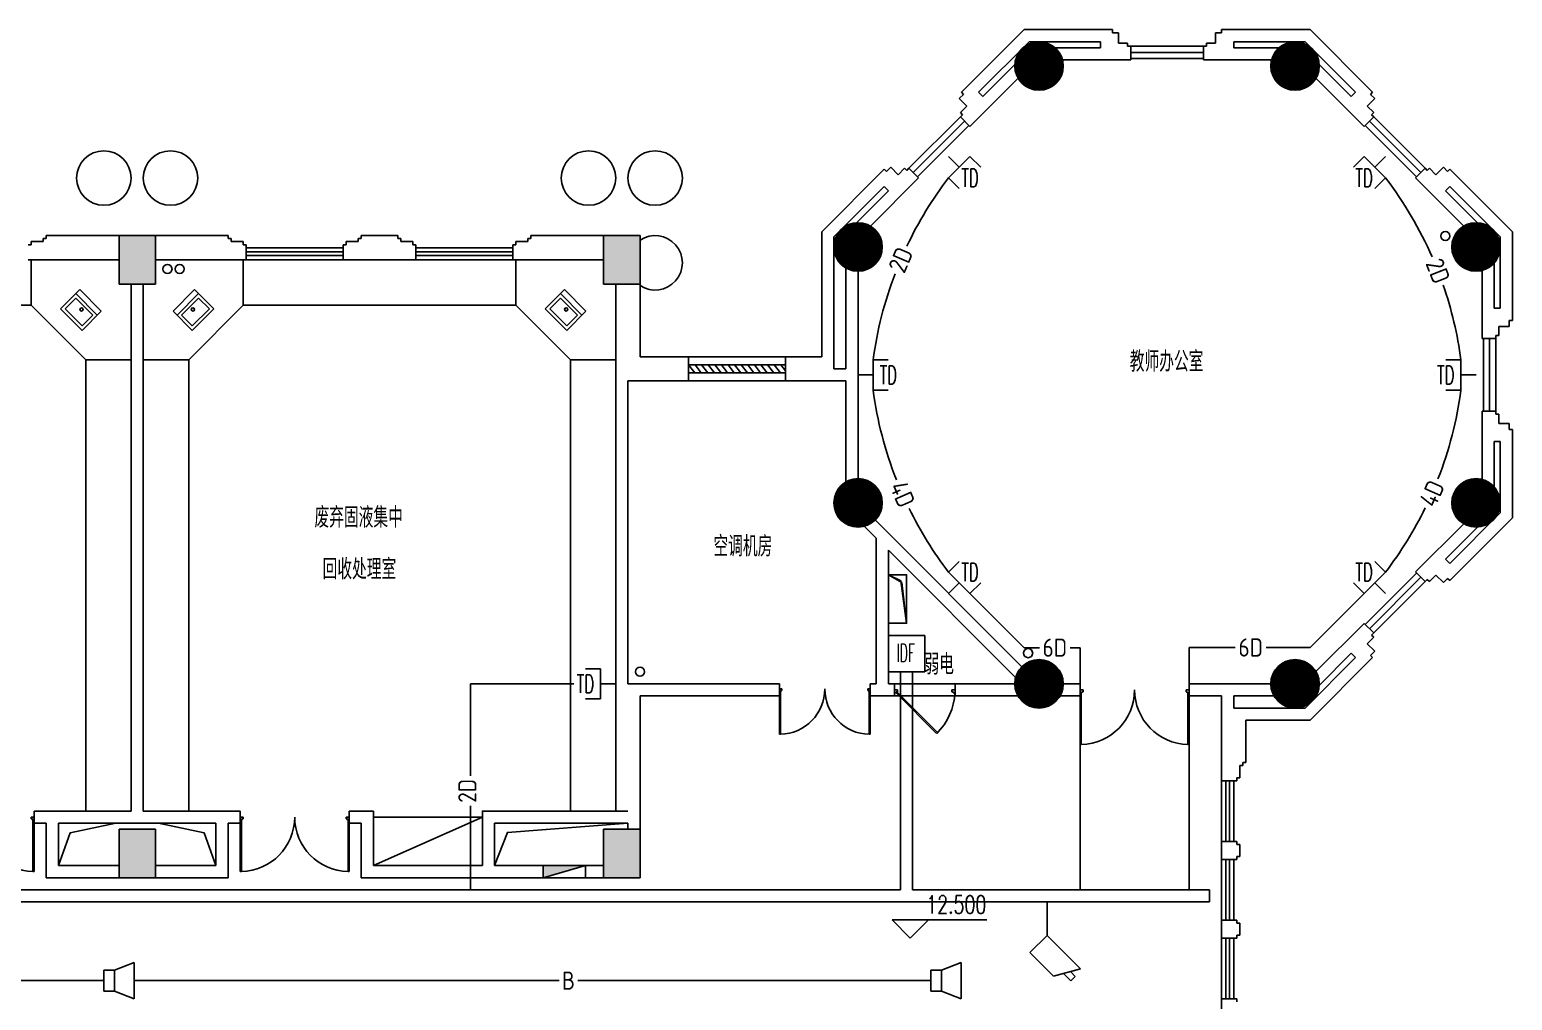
# Model space of a CAD drawing. Extents: x 190999 to 834799, y -200814 to 215286.
# Drawn here: x 618010 to 642484, y 9461 to 25486 of the extents above; entities that cross this region are included whole.
import ezdxf
from ezdxf.enums import TextEntityAlignment as Align

# ---------------------------------------------------------------- set-up
doc = ezdxf.new("R2010")
doc.units = 0
doc.header["$LTSCALE"] = 1000
doc.header["$MEASUREMENT"] = 0
for name, color, linetype in [('00-EQUIP', 3, 'Continuous'), ('00-SIG_TEXT', 7, 'Continuous'), ('00-WIRE-4', 6, 'Continuous'), ('A-墙线', 2, 'Continuous'), ('A-外包装修', 250, 'Continuous'), ('A-外窗', 145, 'Continuous'), ('A-家具', 250, 'Continuous'), ('A-门', 167, 'Continuous'), ('COLUMN', 2, 'Continuous'), ('DIM_ELEV', 3, 'Continuous'), ('EQUIP_消火栓', 6, 'Continuous'), ('PUB_HATCH', 250, 'Continuous'), ('PUB_TEXT', 7, 'Continuous'), ('WALL', 4, 'Continuous'), ('WINDOW', 7, 'Continuous'), ('房间名称', 7, 'Continuous'), ('桥架', 1, 'Continuous'), ('洞口线', 177, 'Continuous'), ('电井开洞', 6, 'Continuous'), ('雨水管', 3, 'Continuous')]:
    doc.layers.add(name, color=color, linetype=linetype)
doc.styles.add('-GBCBIGGBENOR', font='GBENOR.shx', dxfattribs={"bigfont": 'GBCBIG.shx'})
doc.styles.add('_COMPLEX', font='COMPLEX.shx', dxfattribs={"width": 0.5})
doc.styles.add('_TCH_DIM', font='SIMPLEX', dxfattribs={"bigfont": 'GBCBIG'})
doc.styles.get("Standard").update_dxf_attribs({"font": 'simhei.ttf'})
doc.styles.add('zz-1', font='arial.ttf', dxfattribs={"width": 0.8})

# ---------------------------------------------------------------- blocks, each defined once
blk = doc.blocks.new('m1800')
at = {"layer": 'A-墙线'}
for p, q in [((-900, -100), (-900, 100)), ((900, -100), (900, 100))]:
    blk.add_line(p, q, dxfattribs=at)
at = {"layer": 'A-门'}
for p, q in [((-900, 900), (-900, 0)), ((-900, 900), (-880, 900)), ((-880, 900), (-880, 50)), ((880, 900), (880, 50)), ((900, 900), (880, 900)), ((900, 900), (900, 0)), ((-900, 50), (-870, 50)), ((-900, 0), (-850, 0)), ((-870, 50), (-870, 30)), ((-870, 30), (-850, 30)), ((-850, 30), (-850, 0)), ((850, 30), (850, 0)), ((870, 30), (850, 30)), ((900, 0), (850, 0)), ((870, 50), (870, 30)), ((900, 50), (870, 50))]:
    blk.add_line(p, q, dxfattribs=at)
for centre, start, end in [((-900, 0), 0, 88.7267), ((900, 0), 91.2733, 180)]:
    blk.add_arc(centre, 900, start, end, dxfattribs=at)
blk = doc.blocks.new('$TwtSys$00000434')
for p, q in [((-0.5, 0.5), (-0.5, -0.5)), ((-0.5, -0.5), (0.5, 0.5)), ((0.5, 0.5), (-0.5, 0.5)), ((0.5, -0.5), (0.5, 0.5)), ((-0.5, -0.5), (0.5, -0.5))]:
    blk.add_line(p, q)
blk.add_solid([(0.5, -0.5), (0.5, 0.5), (-0.5, -0.5)])
blk = doc.blocks.new('bfm01')
at = {"layer": 'A-墙线'}
for p, q in [((-200, 0), (0, 0)), ((-200, -1000), (0, -1000))]:
    blk.add_line(p, q, dxfattribs=at)
at = {"layer": 'A-门'}
for p, q in [((-200, -1000), (-200, 0)), ((-100, 0), (-100, -50)), ((-70, -50), (-100, -50)), ((-50, -30), (-70, -30)), ((-70, -30), (-70, -50)), ((-64, -44), (-50, -30)), ((-64, -44), (603, -711)), ((-50, 0), (-50, -30)), ((-50, -30), (617, -697)), ((0, 0), (0, -1000)), ((-70, -950), (-100, -950)), ((-100, -1000), (-100, -950)), ((-70, -970), (-70, -950)), ((-50, -970), (-70, -970)), ((-50, -1000), (-50, -970)), ((-50, -1000), (-100, -1000))]:
    blk.add_line(p, q, dxfattribs=at)
blk.add_arc((-100, 0), 1000, 272.866, 315.8103, dxfattribs=at)
blk = doc.blocks.new('$WINLIB2D$00000039')
at = {"color": 0}
for p, q in [((0.5, 0.5), (-0.5, 0.5)), ((-0.5, 0.167), (0.5, 0.167)), ((-0.384, -0.167), (-0.448, 0.167)), ((-0.316, -0.167), (-0.38, 0.167)), ((-0.248, -0.167), (-0.312, 0.167)), ((-0.18, -0.167), (-0.244, 0.167)), ((-0.112, -0.167), (-0.176, 0.167)), ((-0.044, -0.167), (-0.108, 0.167)), ((0.024, -0.167), (-0.04, 0.167)), ((0.092, -0.167), (0.028, 0.167)), ((0.16, -0.167), (0.096, 0.167)), ((0.228, -0.167), (0.164, 0.167)), ((0.296, -0.167), (0.232, 0.167)), ((0.364, -0.167), (0.3, 0.167)), ((0.432, -0.167), (0.368, 0.167)), ((0.5, -0.167), (0.436, 0.167)), ((-0.452, -0.167), (-0.5, 0.084)), ((-0.5, -0.167), (0.5, -0.167)), ((0.5, -0.5), (-0.5, -0.5))]:
    blk.add_line(p, q, dxfattribs=at)
blk = doc.blocks.new('_YZH')
blk.add_circle((0, 0), 0.5)
at = {"layer": 'PUB_HATCH', "const_width": 0.5}
blk.add_lwpolyline([(-0.25, 0, 1), (0.25, 0, 1)], format="xyb", close=True, dxfattribs=at)
blk = doc.blocks.new('$plan$00001609')
at = {"linetype": 'Continuous'}
for p, q in [((0, -251), (0, 251)), ((0, 251), (450, 251)), ((93, -251), (93, 251)), ((450, 251), (450, -251)), ((146, -199), (146, 199)), ((146, 199), (397, 199)), ((397, 199), (397, -199)), ((146, -199), (397, -199)), ((0, -251), (450, -251))]:
    blk.add_line(p, q, dxfattribs=at)
blk.add_line((238, 2), (238, 0))
blk.add_arc((212, 0), 26, 4.716, 0, dxfattribs=at)
at = {"style": 'zz-1'}
for tag in ['YSIZE', 'XSIZE']:
    blk.add_attdef(tag, (0, 0), '', height=0.5, dxfattribs=at)
blk = doc.blocks.new('_LINKPT1')
at = {"color": 0}
blk.add_line((0, 0), (0, 0), dxfattribs=at)
blk = doc.blocks.new('IO37IMB6')
for p, q in [((-0.5, 0.499), (-0.5, 0.999)), ((0.5, 0.999), (0.5, 0.499)), ((0.5, 0.499), (-0.5, 0.499)), ((0, 0.5), (0, 0))]:
    blk.add_line(p, q)
at = {"xscale": 0.002, "yscale": 0.002, "zscale": 0.002}
for p in [(0, 1.384), (-0.5, 0.499), (0.5, 0.499), (0, 0)]:
    blk.add_blockref('_LINKPT1', p, dxfattribs=at)
at = {"style": '_COMPLEX', "width": 0.6, "flags": 8}
blk.add_attdef('$TEXT$', text='', height=0.6, dxfattribs=at).set_placement((0, 1), align=Align.MIDDLE_CENTER)
at = {"flags": 9}
blk.add_attdef('A', (0, 0), '', height=0.00002, dxfattribs=at)
blk = doc.blocks.new('OS28WV87')
for p, q in [((0.35, 0.35), (1, 0.6)), ((1, 0.6), (1, -0.6)), ((0, 0.35), (0, -0.35)), ((0, 0.35), (0.35, 0.35)), ((0.35, 0.35), (0.35, -0.35)), ((0.35, -0.35), (0, -0.35)), ((1, -0.6), (0.35, -0.35))]:
    blk.add_line(p, q)
at = {"xscale": 0.002, "yscale": 0.002, "zscale": 0.002}
for p in [(0, 0), (0.175, 0.35), (1, 0), (0.175, -0.35)]:
    blk.add_blockref('_LINKPT1', p, dxfattribs=at)
at = {"flags": 9}
blk.add_attdef('A', (0, 0), '', height=0.00002, dxfattribs=at)
blk = doc.blocks.new('A$C6FA94C0C')
at = {"layer": '00-EQUIP', "color": 1}
for p, q in [((300, 800), (80, 672)), ((80, 672), (0, 0))]:
    blk.add_line(p, q, dxfattribs=at)
blk.add_lwpolyline([(0, 0), (300, 0), (300, 800), (0, 800)], close=True, dxfattribs=at)
blk = doc.blocks.new('_I71UQN')
for p, q in [((-0.837, 0.1), (-0.609, 0.1)), ((-0.837, -0.1), (-0.837, 0.1)), ((-0.78, 0.4), (-0.323, -0.4)), ((0.78, 0.4), (-0.78, 0.4)), ((0.78, 0.4), (0.78, -0.4)), ((-0.837, -0.1), (-0.494, -0.1)), ((0.78, -0.4), (-0.323, -0.4))]:
    blk.add_line(p, q)
at = {"xscale": 0.002, "yscale": 0.002, "zscale": 0.002}
for p in [(0, 0.4), (0.78, 0), (0, -0.4)]:
    blk.add_blockref('_LINKPT1', p, dxfattribs=at)
at = {"flags": 9}
blk.add_attdef('A', (0, 0), '', height=0.00002, dxfattribs=at)

msp = doc.modelspace()

# ---------------------------------------------------------------- hatches: boundary and pattern name
at = {"layer": 'PUB_HATCH'}
for points in [[(619484.6, 21286.5), (620084.6, 21286.5), (620084.6, 22086.5), (619484.6, 22086.5)], [(627484.6, 21286.5), (628084.6, 21286.5), (628084.6, 22086.5), (627484.6, 22086.5)], [(619484.6, 11486.5), (620084.6, 11486.5), (620084.6, 12286.5), (619484.6, 12286.5)], [(627484.6, 11486.5), (628084.6, 11486.5), (628084.6, 12286.5), (627484.6, 12286.5)]]:
    msp.add_hatch(color=256, dxfattribs=at).paths.add_polyline_path(points)

# ---------------------------------------------------------------- linework, layer by layer
at = {"layer": '00-EQUIP'}
msp.add_lwpolyline([(632784.6, 15486.4), (632184.6, 15486.4), (632184.6, 14886.4), (632784.6, 14886.4)], close=True, dxfattribs=at)
at = {"layer": '00-WIRE-4'}
for p, q in [((634425.3, 15283.8), (633531.5, 16177.5)), ((639146.7, 15286.5), (640037.6, 16177.5)), ((634425.3, 15283.8), (634677.4, 15283.8)), ((635186.6, 15283.8), (635349, 15283.8)), ((635349, 11286.5), (635349, 15283.8)), ((637149, 11286.5), (637149, 15286.5)), ((637911, 15286.5), (637149, 15286.5)), ((639146.7, 15286.5), (638420.2, 15286.5)), ((625284.6, 14686.5), (625284.6, 13170.6)), ((625284.6, 14686.5), (626992.7, 14686.5)), ((625284.6, 12670), (625284.6, 11286.5)), ((634803.6, 10532.5), (634803.6, 11086.5)), ((616559.1, 9786.5), (619234.6, 9786.5)), ((619734.6, 9786.5), (626751, 9786.5)), ((627056, 9786.5), (632884.6, 9786.5))]:
    msp.add_line(p, q, dxfattribs=at)
for centre, start, end in [((638213, 19192.6), 142.61919, 154.56664), ((635356.2, 19192.6), 23.63982, 37.38081), ((638213, 19192.6), 159.09077, 172.35795), ((635356.2, 19192.6), 7.64205, 19.11569), ((638213, 20377.9), 187.64205, 201.49265), ((635356.2, 20377.9), 338.62448, 352.35795), ((638213, 20377.9), 206.18517, 217.38081), ((635356.2, 20377.9), 322.61919, 333.93196)]:
    msp.add_arc(centre, 6336.4, start, end, dxfattribs=at)
at = {"layer": 'A-墙线'}
for p, q in [((634423.3, 25486.5), (633390.2, 24453.4)), ((634423.3, 25486.5), (635884.4, 25486.5)), ((635884.4, 25486.5), (635884.4, 25436.5)), ((639145.4, 25486.5), (637684.4, 25486.5)), ((637684.4, 25486.5), (637684.4, 25436.5)), ((639145.4, 25486.5), (640178.5, 24453.4)), ((634506.2, 25286.5), (633673.1, 24453.4)), ((634506.2, 25286.5), (635684.4, 25286.5)), ((635684.4, 25286.5), (635684.4, 25186.5)), ((635884.4, 25436.5), (635984.4, 25436.5)), ((635984.4, 25436.5), (635984.4, 25261.5)), ((635984.4, 25261.5), (636134.4, 25261.5)), ((636134.4, 25261.5), (636134.4, 25211.5)), ((636134.4, 25211.5), (636184.4, 25211.5)), ((636184.4, 25211.5), (636184.4, 24986.5)), ((637434.4, 25211.5), (637384.4, 25211.5)), ((637384.4, 25211.5), (637384.4, 24986.5)), ((637584.4, 25261.5), (637434.4, 25261.5)), ((637434.4, 25261.5), (637434.4, 25211.5)), ((637684.4, 25436.5), (637584.4, 25436.5)), ((637584.4, 25436.5), (637584.4, 25261.5)), ((639062.5, 25286.5), (637884.4, 25286.5)), ((637884.4, 25286.5), (637884.4, 25186.5)), ((639062.5, 25286.5), (639895.6, 24453.4)), ((634936.4, 25186.5), (635684.4, 25186.5)), ((635059.2, 24986.5), (636184.4, 24986.5)), ((638509.5, 24986.5), (637384.4, 24986.5)), ((638632.3, 25186.5), (637884.4, 25186.5)), ((634272.7, 24911.5), (633743.8, 24382.7)), ((639296.1, 24911.5), (639824.9, 24382.7)), ((634327.3, 24683.3), (633531.7, 23887.7)), ((639241.4, 24683.3), (640037, 23887.7)), ((633425.6, 24418), (633354.9, 24347.3)), ((633354.9, 24347.3), (633478.6, 24223.6)), ((633390.2, 24453.4), (633425.6, 24418)), ((633673.1, 24453.4), (633743.8, 24382.7)), ((639895.6, 24453.4), (639824.9, 24382.7)), ((640213.8, 24347.3), (640090.1, 24223.6)), ((640178.5, 24453.4), (640143.1, 24418)), ((640143.1, 24418), (640213.8, 24347.3)), ((633478.6, 24223.6), (633372.6, 24117.5)), ((633372.6, 24117.5), (633407.9, 24082.2)), ((633407.9, 24082.2), (633372.6, 24046.8)), ((633372.6, 24046.8), (633531.7, 23887.7)), ((640196.1, 24046.8), (640037, 23887.7)), ((640090.1, 24223.6), (640196.1, 24117.5)), ((640196.1, 24117.5), (640160.8, 24082.2)), ((640160.8, 24082.2), (640196.1, 24046.8)), ((631084.4, 22147.5), (632117.5, 23180.6)), ((631887.5, 22243.5), (632683.1, 23039.2)), ((632117.5, 23180.6), (632152.8, 23145.2)), ((632152.8, 23145.2), (632223.5, 23215.9)), ((632223.5, 23215.9), (632347.3, 23092.2)), ((632347.3, 23092.2), (632453.3, 23198.3)), ((632453.3, 23198.3), (632488.7, 23162.9)), ((632488.7, 23162.9), (632524, 23198.3)), ((632524, 23198.3), (632683.1, 23039.2)), ((641044.7, 23198.3), (640885.6, 23039.2)), ((641681.2, 22243.5), (640885.6, 23039.2)), ((641080, 23162.9), (641044.7, 23198.3)), ((641115.4, 23198.3), (641080, 23162.9)), ((641221.5, 23092.2), (641115.4, 23198.3)), ((641345.2, 23215.9), (641221.5, 23092.2)), ((641415.9, 23145.2), (641345.2, 23215.9)), ((641451.3, 23180.6), (641415.9, 23145.2)), ((642484.4, 22147.5), (641451.3, 23180.6)), ((631284.4, 22064.7), (632117.5, 22897.8)), ((631659.3, 22298.2), (632188.2, 22827)), ((632117.5, 22897.8), (632188.2, 22827)), ((641451.3, 22897.8), (641380.6, 22827)), ((641909.4, 22298.2), (641380.6, 22827)), ((642284.4, 22064.7), (641451.3, 22897.8)), ((618234.6, 22036.5), (618234.6, 21986.5)), ((618284.6, 22036.5), (618234.6, 22036.5)), ((618284.6, 22086.5), (619484.6, 22086.5)), ((618284.6, 22086.5), (618284.6, 22036.5)), ((621284.6, 22086.5), (620084.6, 22086.5)), ((621284.6, 22086.5), (621284.6, 22036.5)), ((621284.6, 22036.5), (621334.6, 22036.5)), ((621334.6, 22036.5), (621334.6, 21986.5)), ((623434.6, 22036.5), (623434.6, 21986.5)), ((623484.6, 22036.5), (623434.6, 22036.5)), ((624084.6, 22086.5), (623484.6, 22086.5)), ((623484.6, 22086.5), (623484.6, 22036.5)), ((624084.6, 22086.5), (624084.6, 22036.5)), ((624084.6, 22036.5), (624134.6, 22036.5)), ((624134.6, 22036.5), (624134.6, 21986.5)), ((626234.6, 22036.5), (626234.6, 21986.5)), ((626284.6, 22036.5), (626234.6, 22036.5)), ((627484.6, 22086.5), (626284.6, 22086.5)), ((626284.6, 22086.5), (626284.6, 22036.5)), ((631084.4, 22147.5), (631084.4, 20086.5)), ((631284.4, 22064.7), (631284.4, 19886.5)), ((642284.4, 22064.7), (642284.4, 20886.5)), ((642484.4, 22147.5), (642484.4, 20686.5)), ((618034.6, 21936.5), (617984.6, 21936.5)), ((618034.6, 21986.5), (618034.6, 21936.5)), ((618234.6, 21986.5), (618034.6, 21986.5)), ((621334.6, 21986.5), (621534.6, 21986.5)), ((621534.6, 21986.5), (621534.6, 21936.5)), ((621534.6, 21936.5), (621584.6, 21936.5)), ((621584.6, 21936.5), (621584.6, 21686.5)), ((623234.6, 21936.5), (623184.6, 21936.5)), ((623184.6, 21936.5), (623184.6, 21686.5)), ((623234.6, 21986.5), (623234.6, 21936.5)), ((623434.6, 21986.5), (623234.6, 21986.5)), ((624134.6, 21986.5), (624334.6, 21986.5)), ((624334.6, 21986.5), (624334.6, 21936.5)), ((624334.6, 21936.5), (624384.6, 21936.5)), ((624384.6, 21936.5), (624384.6, 21686.5)), ((626034.6, 21936.5), (625984.6, 21936.5)), ((625984.6, 21936.5), (625984.6, 21686.5)), ((626034.6, 21986.5), (626034.6, 21936.5)), ((626234.6, 21986.5), (626034.6, 21986.5)), ((617984.6, 21686.5), (619484.6, 21686.5)), ((621584.6, 21686.5), (620084.6, 21686.5)), ((624384.6, 21686.5), (623184.6, 21686.5)), ((627484.6, 21686.5), (625984.6, 21686.5)), ((631484.4, 21552.6), (631484.4, 19886.5)), ((642184.4, 21634.4), (642184.4, 20886.5)), ((631684.4, 21499), (631684.4, 18074)), ((641984.4, 21511.7), (641984.4, 20386.5)), ((619684.6, 12586.5), (619684.6, 21286.5)), ((619884.6, 12586.5), (619884.6, 21286.5)), ((627684.6, 12586.5), (627684.6, 21286.5)), ((628084.6, 20086.5), (628084.6, 21286.5)), ((642284.4, 20886.5), (642184.4, 20886.5)), ((642434.4, 20586.5), (642259.4, 20586.5)), ((642259.4, 20586.5), (642259.4, 20436.5)), ((642484.4, 20686.5), (642434.4, 20686.5)), ((642434.4, 20686.5), (642434.4, 20586.5)), ((642209.4, 20386.5), (641984.4, 20386.5)), ((642259.4, 20436.5), (642209.4, 20436.5)), ((642209.4, 20436.5), (642209.4, 20386.5)), ((631484.4, 19886.5), (631284.4, 19886.5)), ((627884.6, 14686.5), (627884.6, 19686.5)), ((631484.4, 19686.5), (631484.4, 18020.4)), ((641984.4, 18061.3), (641984.4, 19186.5)), ((642209.4, 19186.5), (641984.4, 19186.5)), ((642209.4, 19136.5), (642209.4, 19186.5)), ((642259.4, 19136.5), (642209.4, 19136.5)), ((642259.4, 18986.5), (642259.4, 19136.5)), ((642434.4, 18986.5), (642259.4, 18986.5)), ((642434.4, 18886.5), (642434.4, 18986.5)), ((642484.4, 18886.5), (642434.4, 18886.5)), ((642484.4, 17425.5), (642484.4, 18886.5)), ((642184.4, 17938.6), (642184.4, 18686.5)), ((642284.4, 18686.5), (642184.4, 18686.5)), ((642284.4, 17508.3), (642284.4, 18686.5)), ((634389.2, 14969.4), (631966.8, 17391.7)), ((642284.4, 17508.3), (641451.3, 16675.2)), ((642484.4, 17425.5), (641451.3, 16392.4)), ((631984.6, 17091.2), (631784.6, 17291.2)), ((641681.2, 17329.4), (640885.6, 16533.8)), ((641909.4, 17274.8), (641380.6, 16745.9)), ((631984.6, 17091.2), (631984.6, 14686.5)), ((634285.6, 14790.1), (632184.6, 16891.2)), ((632184.6, 16891.2), (632184.6, 14686.5)), ((641451.3, 16675.2), (641380.6, 16745.9)), ((641044.7, 16374.7), (640885.6, 16533.8)), ((641080, 16410), (641044.7, 16374.7)), ((641115.4, 16374.7), (641080, 16410)), ((641221.5, 16480.8), (641115.4, 16374.7)), ((641345.2, 16357), (641221.5, 16480.8)), ((641415.9, 16427.7), (641345.2, 16357)), ((641451.3, 16392.4), (641415.9, 16427.7)), ((639241.4, 14889.6), (640037, 15685.3)), ((640196.1, 15526.2), (640037, 15685.3)), ((640090.1, 15349.4), (640196.1, 15455.5)), ((640160.8, 15490.8), (640196.1, 15526.2)), ((640196.1, 15455.5), (640160.8, 15490.8)), ((639296.1, 14661.4), (639824.9, 15190.3)), ((639895.6, 15119.6), (639824.9, 15190.3)), ((640213.8, 15225.6), (640090.1, 15349.4)), ((640143.1, 15154.9), (640213.8, 15225.6)), ((639062.5, 14286.5), (639895.6, 15119.6)), ((639145.4, 14086.5), (640178.5, 15119.6)), ((640178.5, 15119.6), (640143.1, 15154.9)), ((630384.6, 14686.5), (627884.6, 14686.5)), ((630384.6, 14686.5), (630384.6, 14486.5)), ((631984.6, 14686.5), (631884.6, 14686.5)), ((631884.6, 14686.5), (631884.6, 14486.5)), ((632284.6, 14686.5), (632184.6, 14686.5)), ((632284.6, 14686.5), (632284.6, 14486.5)), ((634272, 14686.5), (633284.6, 14686.5)), ((633284.6, 14686.5), (633284.6, 14486.5)), ((635349, 14686.5), (635072, 14686.5)), ((637149, 14686.5), (638497.1, 14686.5)), ((637149, 14686.5), (637149, 14486.5)), ((628084.6, 12286.5), (628084.6, 14486.5)), ((630384.6, 14486.5), (628084.6, 14486.5)), ((632284.6, 14486.5), (631884.6, 14486.5)), ((634325.6, 14486.5), (633284.6, 14486.5)), ((635349, 14486.5), (635018.4, 14486.5)), ((637684.6, 14486.5), (637149, 14486.5)), ((637684.6, 14486.5), (637684.6, 13086.5)), ((637884.6, 14486.5), (638550.4, 14486.5)), ((637884.6, 14486.5), (637884.6, 14286.5)), ((639062.5, 14286.5), (637884.6, 14286.5)), ((638084.6, 14086.5), (638084.6, 13386.5)), ((639145.4, 14086.5), (638084.6, 14086.5)), ((638034.6, 13336.5), (637984.6, 13336.5)), ((637984.6, 13336.5), (637984.6, 13136.5)), ((638084.6, 13386.5), (638034.6, 13386.5)), ((638034.6, 13386.5), (638034.6, 13336.5)), ((637934.6, 13086.5), (637684.6, 13086.5)), ((637934.6, 13136.5), (637934.6, 13086.5)), ((637984.6, 13136.5), (637934.6, 13136.5)), ((619684.6, 12586.5), (618084.6, 12586.5)), ((619884.6, 12586.5), (621484.6, 12586.5)), ((623284.6, 12586.5), (623684.6, 12586.5)), ((623684.6, 12586.5), (623684.6, 11686.5)), ((618284.6, 12386.5), (618084.6, 12386.5)), ((618284.6, 12386.5), (618284.6, 11486.5)), ((621084.6, 12386.5), (618484.6, 12386.5)), ((618484.6, 12386.5), (618484.6, 11686.5)), ((621084.6, 12386.5), (621084.6, 11686.5)), ((621284.6, 12386.5), (621484.6, 12386.5)), ((621284.6, 12386.5), (621284.6, 11486.5)), ((623284.6, 12386.5), (623484.6, 12386.5)), ((623484.6, 12386.5), (623484.6, 11486.5)), ((627884.6, 12286.5), (627884.6, 12386.5)), ((637684.6, 11786.5), (637684.6, 12086.5)), ((637934.6, 12086.5), (637684.6, 12086.5)), ((637934.6, 12036.5), (637934.6, 12086.5)), ((637984.6, 12036.5), (637934.6, 12036.5)), ((637984.6, 11836.5), (637984.6, 12036.5)), ((637934.6, 11786.5), (637684.6, 11786.5)), ((637934.6, 11836.5), (637934.6, 11786.5)), ((637984.6, 11836.5), (637934.6, 11836.5)), ((619484.6, 11686.5), (618484.6, 11686.5)), ((620084.6, 11686.5), (621084.6, 11686.5)), ((625484.6, 11686.5), (623684.6, 11686.5)), ((627484.6, 11686.5), (625684.6, 11686.5)), ((619484.6, 11486.5), (618284.6, 11486.5)), ((620084.6, 11486.5), (621284.6, 11486.5)), ((627484.6, 11486.5), (623484.6, 11486.5)), ((637684.6, 10486.5), (637684.6, 10786.5)), ((637934.6, 10786.5), (637684.6, 10786.5)), ((637934.6, 10736.5), (637934.6, 10786.5)), ((637984.6, 10736.5), (637934.6, 10736.5)), ((637934.6, 10536.5), (637934.6, 10486.5)), ((637984.6, 10536.5), (637934.6, 10536.5)), ((637984.6, 10536.5), (637984.6, 10736.5)), ((637934.6, 10486.5), (637684.6, 10486.5)), ((637684.6, 9486.5), (637684.6, 8086.5)), ((637934.6, 9486.5), (637684.6, 9486.5)), ((637934.6, 9436.5), (637934.6, 9486.5))]:
    msp.add_line(p, q, dxfattribs=at)
for points in [[(627884.6, 12586.5), (625484.6, 12586.5), (625484.6, 11686.5)], [(627884.6, 12386.5), (625684.6, 12386.5), (625684.6, 11686.5)]]:
    msp.add_lwpolyline(points, dxfattribs=at)
at = {"layer": 'A-外包装修'}
for centre in [(619234.6, 23036.5), (620334.6, 23036.5), (627234.6, 23036.5), (628334.6, 23036.5)]:
    msp.add_circle(centre, 450, dxfattribs=at)
msp.add_arc((628334.6, 21636.5), 450, 236.25101, 123.74899, dxfattribs=at)
at = {"layer": 'A-外窗'}
for p, q in [((636184.4, 25211.5), (637384.4, 25211.5)), ((636184.4, 25111.5), (637384.4, 25111.5)), ((636184.4, 25011.5), (637384.4, 25011.5)), ((632524, 23198.3), (633372.6, 24046.8)), ((641044.7, 23198.3), (640196.1, 24046.8)), ((632594.7, 23127.6), (633443.3, 23976.1)), ((632665.5, 23056.9), (633514, 23905.4)), ((640903.3, 23056.9), (640054.7, 23905.4)), ((640974, 23127.6), (640125.4, 23976.1)), ((621584.6, 21886.5), (623184.6, 21886.5)), ((621584.6, 21816.5), (623184.6, 21816.5)), ((625984.6, 21886.5), (624384.6, 21886.5)), ((625984.6, 21816.5), (624384.6, 21816.5)), ((621584.6, 21756.5), (623184.6, 21756.5)), ((621584.6, 21686.5), (623184.6, 21686.5)), ((625984.6, 21756.5), (624384.6, 21756.5)), ((625984.6, 21686.5), (624384.6, 21686.5)), ((642009.4, 20386.5), (642009.4, 19186.5)), ((642109.4, 20386.5), (642109.4, 19186.5)), ((642209.4, 20386.5), (642209.4, 19186.5)), ((640903.3, 16516.1), (640054.7, 15667.6)), ((640974, 16445.4), (640125.4, 15596.9)), ((641044.7, 16374.7), (640196.1, 15526.2)), ((637684.6, 12086.5), (637684.6, 13086.5)), ((637754.6, 12086.5), (637754.6, 13086.5)), ((637814.6, 12086.5), (637814.6, 13086.5)), ((637884.6, 12086.5), (637884.6, 13086.5)), ((637684.6, 10786.5), (637684.6, 11786.5)), ((637754.6, 10786.5), (637754.6, 11786.5)), ((637814.6, 10786.5), (637814.6, 11786.5)), ((637884.6, 10786.5), (637884.6, 11786.5)), ((637684.6, 9486.5), (637684.6, 10486.5)), ((637754.6, 9486.5), (637754.6, 10486.5)), ((637814.6, 9486.5), (637814.6, 10486.5)), ((637884.6, 9486.5), (637884.6, 10486.5))]:
    msp.add_line(p, q, dxfattribs=at)
at = {"layer": 'A-家具'}
for p, q in [((618034.6, 20936.5), (618034.6, 21686.5)), ((621534.6, 20936.5), (621534.6, 21686.5)), ((626034.6, 20936.5), (626034.6, 21686.5)), ((613534.6, 20936.5), (618034.6, 20936.5)), ((618034.6, 20936.5), (618934.6, 20036.5)), ((621534.6, 20936.5), (620634.6, 20036.5)), ((621534.6, 20936.5), (626034.6, 20936.5)), ((626034.6, 20936.5), (626934.6, 20036.5)), ((618934.6, 12586.5), (618934.6, 20036.5)), ((618934.6, 20036.5), (619684.6, 20036.5)), ((620634.6, 20036.5), (619884.6, 20036.5)), ((620634.6, 12586.5), (620634.6, 20036.5)), ((626934.6, 12586.5), (626934.6, 20036.5)), ((626934.6, 20036.5), (627684.6, 20036.5)), ((623684.6, 12486.5), (625484.6, 12486.5)), ((623684.6, 11686.5), (625484.6, 12486.5))]:
    msp.add_line(p, q, dxfattribs=at)
at = {"layer": 'COLUMN'}
for p, q in [((620084.6, 22086.5), (619484.6, 22086.5)), ((619484.6, 22086.5), (619484.6, 21286.5)), ((620084.6, 21286.5), (620084.6, 22086.5)), ((628084.6, 22086.5), (627484.6, 22086.5)), ((627484.6, 22086.5), (627484.6, 21286.5)), ((628084.6, 21286.5), (628084.6, 22086.5)), ((619484.6, 21286.5), (620084.6, 21286.5)), ((627484.6, 21286.5), (628084.6, 21286.5)), ((620084.6, 12286.5), (619484.6, 12286.5)), ((619484.6, 12286.5), (619484.6, 11486.5)), ((620084.6, 11486.5), (620084.6, 12286.5)), ((628084.6, 12286.5), (627484.6, 12286.5)), ((627484.6, 12286.5), (627484.6, 11486.5)), ((628084.6, 11486.5), (628084.6, 12286.5)), ((619484.6, 11486.5), (620084.6, 11486.5)), ((627484.6, 11486.5), (628084.6, 11486.5))]:
    msp.add_line(p, q, dxfattribs=at)
at = {"layer": 'DIM_ELEV'}
for p, q in [((632545.6, 10489.4), (632245.6, 10789.4)), ((632245.6, 10789.4), (633810.6, 10789.4)), ((632545.6, 10489.4), (632845.6, 10789.4))]:
    msp.add_line(p, q, dxfattribs=at)
at = {"layer": 'WALL'}
for p, q in [((628884.6, 20086.5), (628084.6, 20086.5)), ((628884.6, 20086.5), (628884.6, 19686.5)), ((631084.4, 20086.5), (630484.6, 20086.5)), ((630484.6, 20086.5), (630484.6, 19686.5)), ((628884.6, 19686.5), (627884.6, 19686.5)), ((631484.4, 19686.5), (630484.6, 19686.5))]:
    msp.add_line(p, q, dxfattribs=at)
at = {"layer": '桥架'}
for p, q in [((632384.6, 14886.5), (632384.6, 11286.5)), ((632584.6, 14886.4), (632384.6, 14886.4)), ((632584.6, 14886.5), (632584.6, 11286.5)), ((564784.6, 11286.5), (632384.6, 11286.5)), ((632584.6, 11286.5), (637484.6, 11286.5)), ((637484.6, 11086.5), (637484.6, 11286.5)), ((564784.6, 11086.5), (637484.6, 11086.5))]:
    msp.add_line(p, q, dxfattribs=at)
at = {"layer": '洞口线', "ltscale": 2}
for points in [[(618484.6, 11686.5), (618676.2, 12225.5), (619434.6, 12386.5)], [(621084.6, 11686.5), (620892.9, 12225.5), (620134.6, 12386.5)], [(625684.6, 11686.5), (625894.8, 12234.2), (627884.6, 12386.5)]]:
    msp.add_lwpolyline(points, dxfattribs=at)
at = {"layer": '电井开洞', "color": 4}
msp.add_lwpolyline([(632184.6, 16486.5), (632484.6, 16486.5), (632484.6, 15686.5), (632184.6, 15686.5)], close=True, dxfattribs=at)
at = {"layer": '电井开洞'}
msp.add_lwpolyline([(632184.6, 16486.5), (632389.9, 16387.9), (632484.6, 15686.5)], dxfattribs=at)
at = {"layer": '雨水管'}
for centre in [(641377.3, 22079.3), (620284.6, 21536.5), (620484.6, 21536.5), (634491.6, 15193.5), (628084.6, 14886.5)]:
    msp.add_circle(centre, 75, dxfattribs=at)

# ---------------------------------------------------------------- block references
at = {"layer": '00-EQUIP'}
ref = msp.add_blockref('IO37IMB6', (633178.3, 23392.7), dxfattribs=dict(at, xscale=499.9999999999999, yscale=500, zscale=500, rotation=225.0000000000001))
ref.add_attrib('$TEXT$', 'TD', dxfattribs={"layer": '0', "height": 300, "style": '_COMPLEX', "width": 0.6, "flags": 8}).set_placement((633531.9, 23039.2), align=Align.MIDDLE_CENTER)
ref = msp.add_blockref('IO37IMB6', (640390.8, 23392.7), dxfattribs=dict(at, xscale=-499.9999999999999, yscale=500, zscale=500, rotation=134.9999999999999))
ref.add_attrib('$TEXT$', 'TD', dxfattribs={"layer": '0', "height": 300, "style": '_COMPLEX', "width": 0.6, "flags": 8}).set_placement((640037.3, 23039.2), align=Align.MIDDLE_CENTER)
ref = msp.add_blockref('IO37IMB6', (631683.4, 19785.3), dxfattribs=dict(at, xscale=500, yscale=500, zscale=500, rotation=270))
ref.add_attrib('$TEXT$', 'TD', dxfattribs={"layer": '0', "height": 300, "style": '_COMPLEX', "width": 0.6, "flags": 8}).set_placement((632183.4, 19785.3), align=Align.MIDDLE_CENTER)
ref = msp.add_blockref('IO37IMB6', (641885.8, 19785.3), dxfattribs=dict(at, xscale=-500, yscale=500, zscale=500, rotation=90))
ref.add_attrib('$TEXT$', 'TD', dxfattribs={"layer": '0', "height": 300, "style": '_COMPLEX', "width": 0.6, "flags": 8}).set_placement((641385.8, 19785.3), align=Align.MIDDLE_CENTER)
ref = msp.add_blockref('IO37IMB6', (633178.3, 16177.8), dxfattribs=dict(at, xscale=-499.9999999999999, yscale=500, zscale=500, rotation=314.9999999999999))
ref.add_attrib('$TEXT$', 'TD', dxfattribs={"layer": '0', "height": 300, "style": '_COMPLEX', "width": 0.6, "flags": 8}).set_placement((633531.9, 16531.4), align=Align.MIDDLE_CENTER)
ref = msp.add_blockref('IO37IMB6', (640390.8, 16177.8), dxfattribs=dict(at, xscale=499.9999999999999, yscale=500, zscale=500, rotation=45.00000000000001))
ref.add_attrib('$TEXT$', 'TD', dxfattribs={"layer": '0', "height": 300, "style": '_COMPLEX', "width": 0.6, "flags": 8}).set_placement((640037.3, 16531.4), align=Align.MIDDLE_CENTER)
at = {"layer": '00-EQUIP', "xscale": -1}
msp.add_blockref('A$C6FA94C0C', (632484.6, 15686.5), dxfattribs=at)
at = {"layer": '00-EQUIP'}
ref = msp.add_blockref('IO37IMB6', (627684.6, 14686.5), dxfattribs=dict(at, xscale=-500, yscale=500, zscale=500, rotation=90))
ref.add_attrib('$TEXT$', 'TD', dxfattribs={"layer": '0', "height": 300, "style": '_COMPLEX', "width": 0.6, "flags": 8}).set_placement((627184.6, 14686.5), align=Align.MIDDLE_CENTER)
at = {"layer": '00-EQUIP', "xscale": -499.9999999999999, "yscale": 500, "zscale": 500, "rotation": 315}
msp.add_blockref('_I71UQN', (634938, 10115.3), dxfattribs=at)
at = {"layer": '00-EQUIP', "xscale": 500, "yscale": 500, "zscale": 500}
for p in [(619234.6, 9786.5), (632884.6, 9786.5)]:
    msp.add_blockref('OS28WV87', p, dxfattribs=at)
at = {"layer": 'A-家具', "rotation": 225}
for p in [(619014.9, 21016.8), (627014.9, 21016.8)]:
    msp.add_blockref('$plan$00001609', p, dxfattribs=at)
at = {"layer": 'A-家具', "yscale": -1, "rotation": 315}
msp.add_blockref('$plan$00001609', (620554.2, 21016.8), dxfattribs=at)
at = {"layer": 'A-门', "xscale": 0.8333333332557231, "yscale": 0.8333333332557231, "zscale": 0.8333333333333334, "rotation": 180}
msp.add_blockref('m1800', (631134.6, 14603.2), dxfattribs=at)
at = {"layer": 'A-门', "xscale": -1}
for name, p, rotation in [('bfm01', (632284.6, 14486.5), 90), ('m1800', (622384.6, 12486.5), 180)]:
    msp.add_blockref(name, p, dxfattribs=dict(at, rotation=rotation))
at = {"layer": 'A-门', "rotation": 180}
for p in [(636249, 14586.5), (636249, 14586.5), (617184.6, 12486.5)]:
    msp.add_blockref('m1800', p, dxfattribs=at)
at = {"layer": 'COLUMN', "xscale": 800, "yscale": 800, "zscale": 800}
for p in [(634671.9, 24886.5), (638896.8, 24886.5), (631684.4, 21899), (641884.4, 21899), (631684.4, 17674), (641884.4, 17674), (634671.9, 14686.5), (638896.8, 14686.5)]:
    msp.add_blockref('_YZH', p, dxfattribs=at)
at = {"layer": 'EQUIP_消火栓', "xscale": 700, "yscale": 200, "zscale": 700, "rotation": 180}
msp.add_blockref('$TwtSys$00000434', (626834.6, 11586.5), dxfattribs=at)
at = {"layer": 'WINDOW', "xscale": -1600, "yscale": -400, "zscale": 1600}
msp.add_blockref('$WINLIB2D$00000039', (629684.6, 19886.5), dxfattribs=at)

# ---------------------------------------------------------------- texts
at = {"layer": '00-EQUIP', "style": '_COMPLEX', "width": 0.5}
msp.add_text('IDF', height=300, dxfattribs=at).set_placement((632318.4, 15048.2))
at = {"layer": '00-SIG_TEXT', "style": '-GBCBIGGBENOR'}
for s, rotation, p in [('2D', 66.8287, (632387.7, 21685.9)), ('2D', 291.37776, (641256.6, 21502.4)), ('4D', 293.83891, (632417.2, 17817)), ('4D', 66.27822, (641157.2, 17828.8)), ('2D', 90, (625234.6, 12920.3))]:
    msp.add_text(s, height=300, rotation=rotation, dxfattribs=at).set_placement(p, align=Align.MIDDLE_CENTER)
for s, p in [('6D', (634932, 15283.8)), ('6D', (638165.6, 15286.5)), ('B', (626903.5, 9786.5))]:
    msp.add_text(s, height=300, dxfattribs=at).set_placement(p, align=Align.MIDDLE_CENTER)
at = {"layer": 'PUB_TEXT', "style": '_TCH_DIM', "width": 0.705882}
msp.add_text('12.500', height=297.5, dxfattribs=at).set_placement((632810.6, 10894.3))
at = {"layer": '房间名称', "style": '_TCH_DIM'}
for s, p in [('教师办公室', (636169.3, 19838.7)), ('废弃固液集中', (622711.5, 17264.7)), ('空调机房', (629296.8, 16788.8)), ('回收处理室', (622845.6, 16410.1)), ('弱电', (632780.3, 14840.2))]:
    msp.add_text(s, height=337.59, dxfattribs=at).set_placement(p)

doc.saveas('drawing.dxf')
